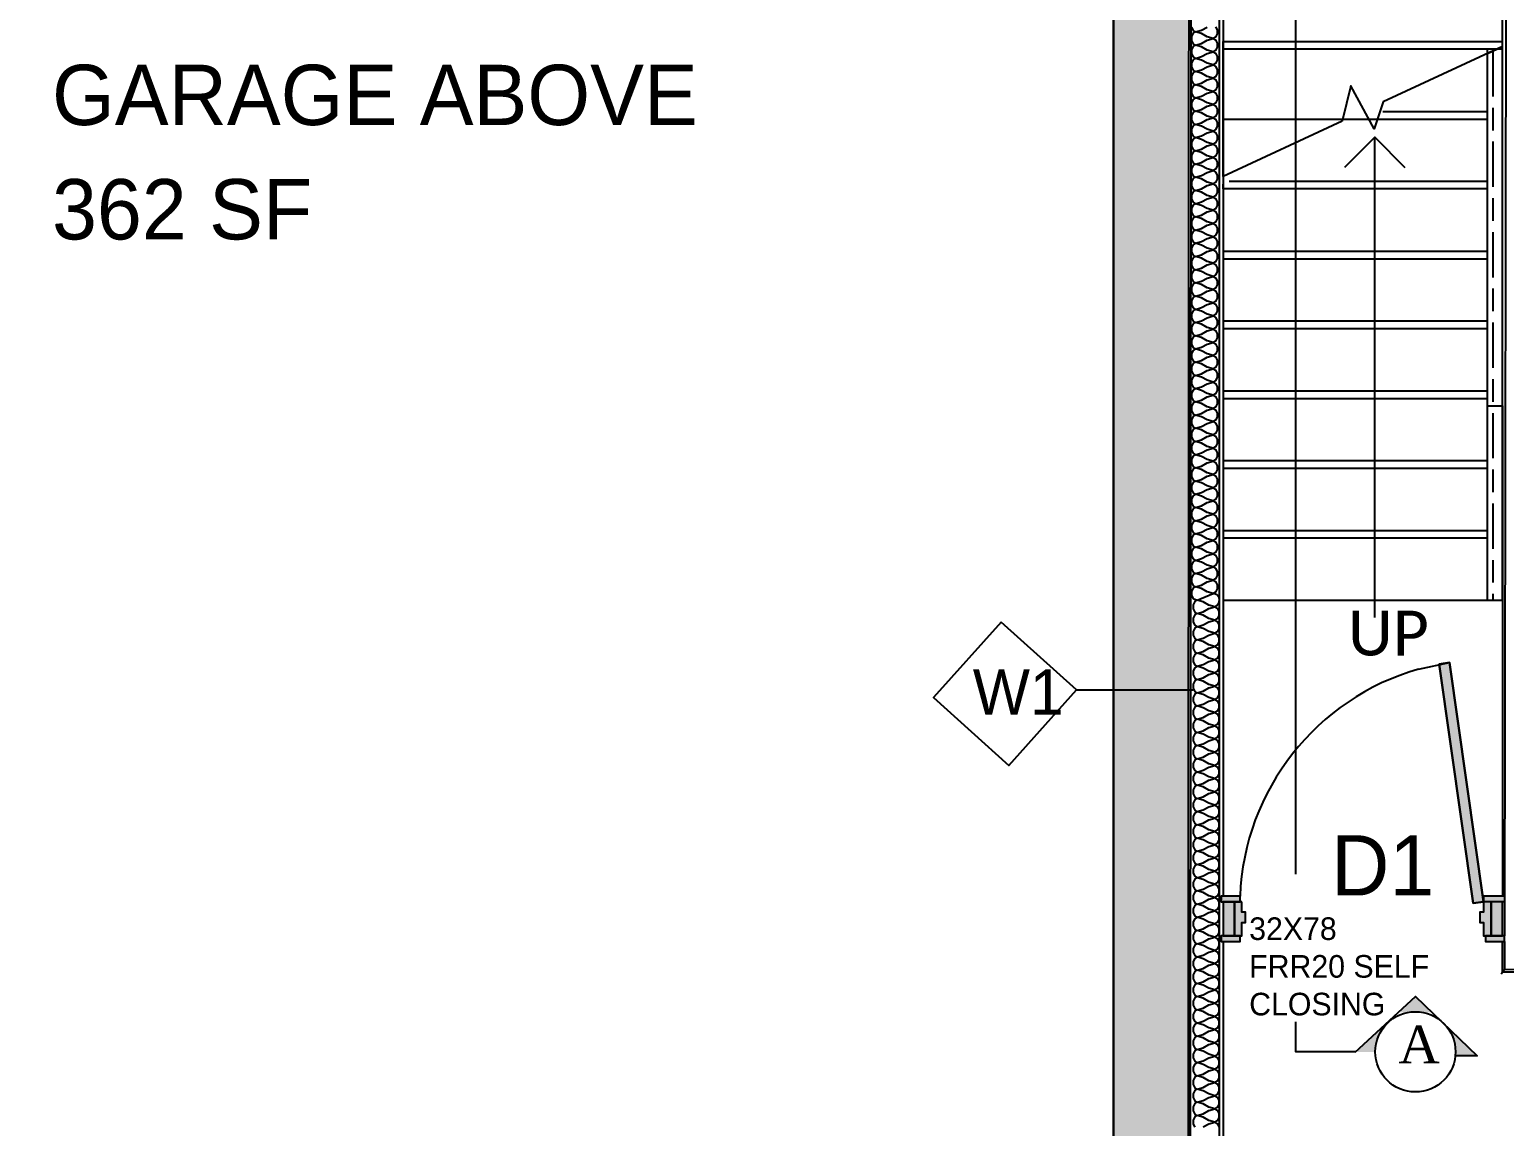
# Model space of a CAD drawing. Header units: inches. Extents: x 120 to 1121, y -124 to 610.
# Drawn here: x 281.9 to 477.5, y 341.4 to 486.9 of the extents above; entities that cross this region are included whole.
import ezdxf

# ---------------------------------------------------------------- set-up
doc = ezdxf.new("R2010")
doc.units = ezdxf.units.IN
doc.header["$LTSCALE"] = 0.5
doc.header["$MEASUREMENT"] = 0
doc.styles.add('PDF Candara', font='candara.ttf')
doc.styles.add('WRI3', font='times.ttf', dxfattribs={"height": 18})
doc.dimstyles.get("Standard").update_dxf_attribs({"dimtxt": 8, "dimasz": 3, "dimexe": 0.18, "dimexo": 0.0625, "dimgap": 1.03125, "dimtad": 1, "dimdec": 4, "dimzin": 0, "dimdsep": 46, "dimlunit": 4, "dimtxsty": 'Standard', "dimblk": 'ARCHTICK', "dimcen": 0.09, "dimse1": 1, "dimse2": 1, "dimclrd": 256, "dimclrt": 256, "dimadec": 0, "dimazin": 0, "dimtfac": 1, "dimtdec": 4, "dimtofl": 0, "dimtmove": 2, "dimatfit": 3, "dimfxl": 1, "dimtolj": 1, "dimtzin": 0, "dimlwd": -1, "dimarcsym": 0})

# ---------------------------------------------------------------- blocks, each defined once
blk = doc.blocks.new('_ArchTick')
at = {"color": 0, "linetype": 'ByBlock', "const_width": 0.15}
blk.add_lwpolyline([(-0.5, -0.5), (0.5, 0.5)], dxfattribs=at)
blk = doc.blocks.new('*D34')
at = {"transparency": 16777216}
blk.add_line((160.83, 485.27), (160.83, 522.32), dxfattribs=at)
at = {"layer": 'Defpoints', "color": 0, "transparency": 16777216}
for p in [(160.83, 522.32), (440.17, 522.32), (440.17, 485.27)]:
    blk.add_point(p, dxfattribs=at)
at = {"transparency": 16777216, "xscale": 3, "yscale": 3, "zscale": 3}
for p, rotation in [((160.83, 522.32), 90), ((160.83, 485.27), 270)]:
    blk.add_blockref('_ArchTick', p, dxfattribs=dict(at, rotation=rotation))
at = {"transparency": 16777216, "insert": (155.8, 503.8), "char_height": 8, "attachment_point": 5, "rotation": 90}
blk.add_mtext('\\A1;3\' 1"', dxfattribs=at)
blk = doc.blocks.new('*D42')
at = {"transparency": 16777216}
blk.add_line((158.33, 411.16), (158.33, 371.92), dxfattribs=at)
at = {"layer": 'Defpoints', "color": 0, "transparency": 16777216}
for p in [(440.17, 411.16), (158.33, 371.92), (439.92, 371.92)]:
    blk.add_point(p, dxfattribs=at)
at = {"transparency": 16777216, "xscale": 3, "yscale": 3, "zscale": 3}
for p, rotation in [((158.33, 411.16), 90), ((158.33, 371.92), 270)]:
    blk.add_blockref('_ArchTick', p, dxfattribs=dict(at, rotation=rotation))
at = {"transparency": 16777216, "insert": (147.27, 391.54), "char_height": 8, "attachment_point": 5, "rotation": 90}
blk.add_mtext('\\A1;3\'-3{\\H1x;\\S1/4;}"', dxfattribs=at)

msp = doc.modelspace()

# ---------------------------------------------------------------- hatches: boundary and pattern name
at = {"true_color": 0xf0f0f0}
h = msp.add_hatch(color=7, dxfattribs=at)
h.dxf.hatch_style = 1
h.paths.add_polyline_path([(435.60123, 399.26153), (425.64923, 399.26153), (425.64923, 303.00957), (186.05621, 303.00957), (186.05621, 522.32356), (425.64923, 522.32356), (425.64923, 399.26153), (435.60123, 399.26153), (435.66357, 522.32356), (441.17145, 522.32356), (441.17145, 532.3379), (176.04189, 532.3379), (176.04189, 303.00957), (145.92947, 303.00957), (145.92947, 194.85472), (304.47576, 194.85472), (304.47576, 154.79738), (452, 154.79738), (452, 164.81173), (314.49008, 164.81173), (314.49008, 201.86476), (314.49008, 205.11978), (238.63184, 205.11978), (238.63184, 292.99524), (435.54739, 292.99524)])
h.paths.add_polyline_path([(228.36679, 292.99524), (228.36679, 204.86908), (155.9438, 204.86908), (155.9438, 292.99524), (176.04189, 292.99524), (186.05621, 292.99524)], flags=16)
h = msp.add_hatch()
h.set_pattern_fill('GOST_WOOD', color=256)
h.set_pattern_definition([(90, (0, 0), (6, -4e-16), [10, -2]), (90, (2, -2), (6, -4e-16), [6, -1.5, 3, -1.5]), (90, (4, -5), (6, -4e-16), [10, -2])])
h.paths.add_polyline_path([(477.22307, 483.01729), (477.22307, 484.64631), (475.22019, 483.71235), (475.22019, 436.97565), (477.22307, 436.97565)])
h.paths.add_polyline_path([(477.22307, 436.97565), (475.22019, 436.97565), (475.22019, 411.16442), (477.22307, 411.16442)])
at = {"true_color": 0xfcfcfc}
h = msp.add_hatch(color=7, dxfattribs=at)
h.dxf.hatch_style = 1
h.paths.add_polyline_path([(477.47342, 365.90666), (477.22307, 365.90666), (477.22307, 362.34453), (477.22307, 361.84381), (477.22688, 361.84381), (477.48196, 362.19045)])
h.paths.add_polyline_path([(551.0788, 364.97329), (550.57808, 364.97329), (550.57808, 366.35026), (549.57665, 366.35026), (549.57665, 361.84381), (550.57808, 361.84381), (550.57808, 363.59631), (551.0788, 363.59631)])
h.paths.add_polyline_path([(550.32772, 367.10133), (547.82414, 367.10133), (547.82414, 366.35026), (549.57665, 366.35026), (550.32772, 366.35026)])
h.paths.add_polyline_path([(550.32772, 361.84381), (547.82414, 361.84381), (547.82414, 361.09273), (550.32772, 361.09273)])
h.paths.add_polyline_path([(477.47342, 366.65772), (474.96984, 366.65772), (474.96984, 365.90666), (477.47342, 365.90666)])
h.paths.add_polyline_path([(473.35634, 370.96945), (468.82441, 402.69327), (470.18754, 402.888), (474.71949, 371.16419), (475.72091, 371.16418), (475.72091, 366.65772), (474.71949, 366.65772), (474.71949, 368.41024), (474.21877, 368.41024), (474.21877, 369.7872), (474.71948, 369.7872), (474.71948, 371.16418)])
h.paths.add_polyline_path([(477.4819, 371.91524), (474.71949, 371.91525), (474.71949, 371.16419), (477.48069, 371.16417)])
h.paths.add_polyline_path([(477.22307, 371.16417), (475.72091, 371.16418), (475.72091, 366.65772), (477.22307, 366.65772)])
h = msp.add_hatch(color=7, dxfattribs=at)
h.dxf.hatch_style = 1
h.paths.add_polyline_path([(470.18754, 402.888), (468.83717, 402.60392), (473.35634, 370.96945), (474.71948, 371.16418)])
h = msp.add_hatch(color=7, dxfattribs=at)
h.dxf.hatch_style = 1
h.paths.add_polyline_path([(441.67216, 371.16419), (440.17002, 371.16419), (440.17002, 366.65772), (441.67216, 366.65772)])
h.paths.add_polyline_path([(443.17432, 369.7872), (442.6736, 369.7872), (442.6736, 371.16419), (441.67216, 371.16419), (441.67216, 366.65772), (442.6736, 366.65772), (442.6736, 368.41024), (443.17432, 368.41024)])
h.paths.add_polyline_path([(442.42323, 366.65772), (441.67216, 366.65772), (440.17002, 366.65772), (439.91966, 366.65772), (439.91966, 365.90666), (442.42323, 365.90666)])
h.paths.add_polyline_path([(442.42323, 371.91525), (439.91966, 371.91525), (439.91966, 371.16419), (442.42323, 371.16419)])
msp.add_hatch(color=256).paths.add_polyline_path([(464.68621, 356.48251, -0.094306659), (466.67501, 356.48251), (467.87489, 356.48251), (465.68061, 358.58814), (463.40721, 356.48251)])
h = msp.add_hatch(color=256)
h.paths.add_polyline_path([(473.852, 350.74689), (469.74701, 354.68603, -0.176946088), (470.99965, 351.25724, -0.024028511), (470.97511, 350.74689)])
h.paths.add_polyline_path([(457.76562, 351.25724), (460.36157, 351.25724, -0.221140928), (462.253, 355.32464), (462.253, 355.41347)])

# ---------------------------------------------------------------- linework, layer by layer
for p, q in [((425.64923, 303.00957), (425.64923, 522.32356)), ((435.91384, 522.32356), (435.79766, 292.79676)), ((477.22307, 484.26909), (440.17002, 484.26909)), ((461.35417, 476.00726), (475.22019, 476.00726)), ((460.28363, 472.60372), (456.27789, 468.59799)), ((440.97899, 466.744), (475.22019, 466.744)), ((440.17002, 457.48073), (475.22019, 457.48073)), ((440.17002, 456.4793), (475.22019, 456.4793)), ((440.17002, 448.21747), (475.22019, 448.21747)), ((440.17002, 447.21603), (475.22019, 447.21603)), ((440.17002, 438.95421), (475.22019, 438.95421)), ((440.17002, 437.95277), (475.22019, 437.95277)), ((440.17002, 429.69093), (475.22019, 429.69093)), ((440.17002, 428.68951), (475.22019, 428.68951)), ((440.17002, 420.42769), (475.22019, 420.42769)), ((440.17002, 419.42625), (475.22019, 419.42625)), ((420.7673, 399.26153), (436.1986, 399.26153)), ((439.67584, 384.61491), (439.6693, 384.60358)), ((440.17002, 365.90666), (440.17002, 288.56356)), ((477.47342, 365.90666), (477.48198, 362.17886))]:
    msp.add_line(p, q)
for points in [[(435.54739, 292.99524), (435.66357, 522.32356), (441.17145, 522.32356), (441.17145, 532.3379), (176.04189, 532.3379), (176.04189, 303.00957), (145.92947, 303.00957), (145.92947, 194.85472), (304.47576, 194.85472), (304.47576, 154.79738), (837.23848, 154.79738), (793.53377, 154.79738), (789.16966, 154.79738), (759.12666, 154.79738), (759.87772, 154.79738), (759.87772, 159.05348), (761.63024, 159.05348), (761.63024, 157.30096), (759.87772, 157.30096)], [(439.68417, 522.32431), (439.67002, 494.38868), (439.6693, 288.9895), (242.38686, 288.9895), (242.38686, 288.48878), (242.38686, 209.37553), (242.38686, 208.87481), (314.49008, 208.87481)], [(441.17145, 522.32356), (440.17002, 522.32356), (440.17002, 371.91525)], [(477.22307, 436.97565), (477.22307, 411.16442), (477.22307, 483.01729), (477.22307, 522.32356), (604.90586, 522.32356), (604.90586, 517.81723)], [(452.42705, 502.31315), (449.79051, 502.31315), (449.79051, 374.84503)], [(475.22019, 483.71237), (477.22307, 484.64631), (461.41936, 477.27693), (460.2141, 473.69388), (457.10944, 479.41079), (455.97372, 474.73759), (440.17002, 467.36821), (440.17002, 485.27053), (477.22308, 485.27053)], [(440.17002, 411.16442), (475.22019, 411.16442), (475.22019, 484.26909)], [(440.17002, 475.00582), (456.28229, 475.00582), (458.69654, 475.00582), (461.11079, 475.00582), (475.22019, 475.00582)], [(460.28363, 408.89584), (460.28363, 425.03562), (460.28363, 434.29888), (460.28363, 443.56213), (460.28363, 452.8254), (460.28363, 462.08867), (460.28363, 471.35193), (460.28363, 472.60372), (464.28936, 468.59799)], [(475.22019, 465.74256), (440.17002, 465.74256), (440.17002, 466.36677)], [(475.22019, 436.97565), (477.22307, 436.97565), (477.22307, 440.05445)], [(475.22019, 411.16442), (477.22307, 411.16442), (477.22307, 371.91525)], [(466.08554, 402.02506), (470.18754, 402.888), (474.71948, 371.16418), (473.35634, 370.96945), (468.82441, 402.69327), (470.18754, 402.888)], [(477.4819, 371.91524), (474.71949, 371.91525), (474.71949, 371.16419)], [(477.48069, 371.16417), (474.71949, 371.16419), (473.35634, 370.96945), (473.35634, 370.96945)], [(474.71948, 371.16418), (474.71948, 369.7872), (474.21877, 369.7872), (474.21877, 368.41024), (474.71949, 368.41024), (474.71949, 366.65772), (475.72091, 366.65772), (475.72091, 371.16419), (475.72091, 366.65772), (477.22307, 366.65772), (477.22307, 371.16419)], [(549.57665, 366.35026), (549.57665, 361.84381), (549.57665, 366.35026), (550.57808, 366.35026), (550.57808, 364.97329), (551.0788, 364.97329), (551.0788, 363.59631), (550.57808, 363.59631), (550.57808, 361.84381), (549.57665, 361.84381), (477.22307, 361.84381), (477.22307, 362.34453), (477.22307, 365.90666), (477.22307, 365.90666)], [(477.04847, 361.60134), (477.47342, 362.17884), (549.57665, 362.34453)], [(457.70469, 351.23454), (465.68061, 358.58814), (473.852, 350.74689), (470.89897, 350.74689)], [(449.79051, 355.2399), (449.79051, 351.31974), (457.7971, 351.31974)]]:
    msp.add_lwpolyline(points)
for points in [[(186.05621, 303.00957), (186.05621, 522.32356), (425.64923, 522.32356), (425.64923, 303.00957)], [(410.7673, 408.26153), (401.7673, 398.26153), (411.7673, 389.26153), (420.7673, 399.26153)], [(470.18754, 402.888), (468.82441, 402.69327), (473.35634, 370.96945), (474.71949, 371.16419)], [(442.42323, 371.91525), (439.91966, 371.91525), (439.91966, 371.16419), (442.42323, 371.16419)], [(440.17002, 366.65772), (441.67216, 366.65772), (441.67216, 371.16419), (440.17002, 371.16419)], [(442.6736, 371.16419), (441.67216, 371.16419), (441.67216, 366.65772), (442.6736, 366.65772), (442.6736, 368.41024), (443.17432, 368.41024), (443.17432, 369.7872), (442.6736, 369.7872)], [(442.42323, 366.65772), (439.91966, 366.65772), (439.91966, 365.90666), (442.42323, 365.90666)]]:
    msp.add_lwpolyline(points, close=True)
at = {"color": 254, "true_color": 0xdcdcdc}
for points in [[(477.72378, 521.82284), (477.47342, 366.65772), (474.96984, 366.65772), (474.96984, 365.90666), (477.47342, 365.90666), (477.47342, 366.65772)], [(435.97334, 487.17583), (436.1986, 486.74121), (436.5232, 486.55894), (437.30741, 486.78613), (438.07567, 487.20804)], [(437.53266, 341.29124), (438.30091, 341.71314), (439.08512, 341.94031), (439.40973, 341.75805), (439.63499, 341.32343)]]:
    msp.add_lwpolyline(points, dxfattribs=at)
msp.add_lwpolyline([(439.18447, 487.25296), (439.40973, 486.81833), (439.40973, 486.29959), (439.18447, 485.86496), (438.85987, 485.6827), (438.07567, 485.90988), (437.30741, 486.33179), (436.5232, 486.55894), (436.1986, 486.37671), (435.97334, 485.94208), (435.97334, 485.42334), (436.1986, 484.98871), (436.5232, 484.80645), (437.30741, 485.03364), (438.07567, 485.45554), (438.85987, 485.6827), (439.18447, 485.50044), (439.40973, 485.06581), (439.40973, 484.54707), (439.18447, 484.11247), (438.85987, 483.9302), (438.07567, 484.15736), (437.30741, 484.57926), (436.5232, 484.80645), (436.1986, 484.62419), (435.97334, 484.18956), (435.97334, 483.67082), (436.1986, 483.2362), (436.5232, 483.05393), (437.30741, 483.28111), (438.07567, 483.70301), (438.85987, 483.9302), (439.18447, 483.74794), (439.40973, 483.31332), (439.40973, 482.79457), (439.18447, 482.35995), (438.85987, 482.17768), (438.07567, 482.40486), (437.30741, 482.82676), (436.5232, 483.05393), (436.1986, 482.87169), (435.97334, 482.43707), (435.97334, 481.91832), (436.1986, 481.4837), (436.5232, 481.30143), (437.30741, 481.52862), (438.07567, 481.95052), (438.85987, 482.17768), (439.18447, 481.99541), (439.40973, 481.56079), (439.40973, 481.04204), (439.18447, 480.60745), (438.85987, 480.42518), (438.07567, 480.65235), (437.30741, 481.07425), (436.5232, 481.30143), (436.1986, 481.11916), (435.97334, 480.68454), (435.97334, 480.1658), (436.1986, 479.73117), (436.5232, 479.54891), (437.30741, 479.7761), (438.07567, 480.198), (438.85987, 480.42518), (439.18447, 480.24292), (439.40973, 479.80829), (439.40973, 479.28955), (439.18447, 478.85492), (438.85987, 478.67266), (438.07567, 478.89985), (437.30741, 479.32175), (436.5232, 479.54891), (436.1986, 479.36668), (435.97334, 478.93204), (435.97334, 478.41331), (436.1986, 477.97868), (436.5232, 477.79642), (437.30741, 478.0236), (438.07567, 478.4455), (438.85987, 478.67266), (439.18447, 478.4904), (439.40973, 478.05577), (439.40973, 477.53703), (439.18447, 477.10243), (438.85987, 476.92017), (438.07567, 477.14732), (437.30741, 477.56923), (436.5232, 477.79642), (436.1986, 477.61415), (435.97334, 477.17953), (435.97334, 476.66078), (436.1986, 476.22615), (436.5232, 476.04389), (437.30741, 476.27108), (438.07567, 476.69298), (438.85987, 476.92017), (439.18447, 476.7379), (439.40973, 476.30328), (439.40973, 475.78453), (439.18447, 475.34991), (438.85987, 475.16764), (438.07567, 475.39483), (437.30741, 475.81673), (436.5232, 476.04389), (436.1986, 475.86165), (435.97334, 475.42703), (435.97334, 474.90828), (436.1986, 474.47366), (436.5232, 474.2914), (437.30741, 474.51858), (438.07567, 474.94048), (438.85987, 475.16764), (439.18447, 474.98538), (439.40973, 474.55076), (439.40973, 474.03204), (439.18447, 473.59741), (438.85987, 473.41515), (438.07567, 473.64231), (437.30741, 474.0642), (436.5232, 474.2914), (436.1986, 474.10913), (435.97334, 473.67451), (435.97334, 473.15576), (436.1986, 472.72114), (436.5232, 472.53887), (437.30741, 472.76606), (438.07567, 473.18796), (438.85987, 473.41515), (439.18447, 473.23288), (439.40973, 472.79826), (439.40973, 472.27951), (439.18447, 471.84489), (438.85987, 471.66262), (438.07567, 471.88981), (437.30741, 472.31172), (436.5232, 472.53887), (436.1986, 472.35663), (435.97334, 471.92201), (435.97334, 471.40326), (436.1986, 470.96864), (436.5232, 470.78637), (437.30741, 471.01356), (438.07567, 471.43547), (438.85987, 471.66262), (439.18447, 471.48036), (439.40973, 471.04573), (439.40973, 470.52702), (439.18447, 470.09239), (438.85987, 469.91013), (438.07567, 470.13729), (437.30741, 470.55919), (436.5232, 470.78637), (436.1986, 470.60412), (435.97334, 470.16948), (435.97334, 469.65075), (436.1986, 469.21612), (436.5232, 469.03388), (437.30741, 469.26104), (438.07567, 469.68294), (438.85987, 469.91013), (439.18447, 469.72787), (439.40973, 469.29324), (439.40973, 468.7745), (439.18447, 468.33987), (438.85987, 468.15761), (438.07567, 468.38479), (437.30741, 468.80669), (436.5232, 469.03388), (436.1986, 468.85162), (435.97334, 468.417), (435.97334, 467.89825), (436.1986, 467.46363), (436.5232, 467.28136), (437.30741, 467.50854), (438.07567, 467.93044), (438.85987, 468.15761), (439.18447, 467.97534), (439.40973, 467.54072), (439.40973, 467.022), (439.18447, 466.58738), (438.85987, 466.40511), (438.07567, 466.63227), (437.30741, 467.05417), (436.5232, 467.28136), (436.1986, 467.09909), (435.97334, 466.66447), (435.97334, 466.14572), (436.1986, 465.7111), (436.5232, 465.52886), (437.30741, 465.75602), (438.07567, 466.17792), (438.85987, 466.40511), (439.18447, 466.22284), (439.40973, 465.78822), (439.40973, 465.26948), (439.18447, 464.83485), (438.85987, 464.65259), (438.07567, 464.87978), (437.30741, 465.30168), (436.5232, 465.52886), (436.1986, 465.3466), (435.97334, 464.91197), (435.97334, 464.39323), (436.1986, 463.9586), (436.5232, 463.77634), (437.30741, 464.00353), (438.07567, 464.42543), (438.85987, 464.65259), (439.18447, 464.47032), (439.40973, 464.03572), (439.40973, 463.51698), (439.18447, 463.08236), (438.85987, 462.90009), (438.07567, 463.12725), (437.30741, 463.54916), (436.5232, 463.77634), (436.1986, 463.59407), (435.97334, 463.15945), (435.97334, 462.6407), (436.1986, 462.20608), (436.5232, 462.02384), (437.30741, 462.251), (438.07567, 462.67291), (438.85987, 462.90009), (439.18447, 462.71783), (439.40973, 462.2832), (439.40973, 461.76446), (439.18447, 461.32983), (438.85987, 461.14757), (438.07567, 461.37476), (437.30741, 461.79666), (436.5232, 462.02384), (436.1986, 461.84158), (435.97334, 461.40695), (435.97334, 460.88821), (436.1986, 460.45358), (436.5232, 460.27132), (437.30741, 460.49851), (438.07567, 460.92041), (438.85987, 461.14757), (439.18447, 460.96531), (439.40973, 460.53071), (439.40973, 460.01196), (439.18447, 459.57734), (438.85987, 459.39508), (438.07567, 459.62223), (437.30741, 460.04413), (436.5232, 460.27132), (436.1986, 460.08906), (435.97334, 459.65444), (435.97334, 459.13569), (436.1986, 458.70107), (436.5232, 458.51883), (437.30741, 458.74598), (438.07567, 459.16788), (438.85987, 459.39508), (439.18447, 459.21281), (439.40973, 458.77819), (439.40973, 458.25944), (439.18447, 457.82482), (438.85987, 457.64255), (438.07567, 457.86973), (437.30741, 458.29164), (436.5232, 458.51883), (436.1986, 458.33656), (435.97334, 457.90194), (435.97334, 457.38319), (436.1986, 456.94857), (436.5232, 456.7663), (437.30741, 456.99349), (438.07567, 457.4154), (438.85987, 457.64255), (439.18447, 457.46028), (439.40973, 457.02569), (439.40973, 456.50694), (439.18447, 456.07232), (438.85987, 455.89005), (438.07567, 456.11722), (437.30741, 456.53912), (436.5232, 456.7663), (436.1986, 456.58404), (435.97334, 456.14941), (435.97334, 455.63067), (436.1986, 455.19604), (436.5232, 455.0138), (437.30741, 455.24097), (438.07567, 455.66287), (438.85987, 455.89005), (439.18447, 455.70779), (439.40973, 455.27316), (439.40973, 454.75442), (439.18447, 454.3198), (438.85987, 454.13753), (438.07567, 454.36472), (437.30741, 454.78662), (436.5232, 455.0138), (436.1986, 454.83155), (435.97334, 454.39692), (435.97334, 453.87818), (436.1986, 453.44355), (436.5232, 453.26129), (437.30741, 453.48847), (438.07567, 453.91037), (438.85987, 454.13753), (439.18447, 453.95527), (439.40973, 453.52067), (439.40973, 453.00193), (439.18447, 452.5673), (438.85987, 452.38504), (438.07567, 452.61222), (437.30741, 453.0341), (436.5232, 453.26129), (436.1986, 453.07902), (435.97334, 452.64439), (435.97334, 452.12565), (436.1986, 451.69102), (436.5232, 451.50879), (437.30741, 451.73595), (438.07567, 452.15785), (438.85987, 452.38504), (439.18447, 452.20277), (439.40973, 451.76815), (439.40973, 451.2494), (439.18447, 450.81478), (438.85987, 450.63252), (438.07567, 450.8597), (437.30741, 451.2816), (436.5232, 451.50879), (436.1986, 451.32652), (435.97334, 450.8919), (435.97334, 450.37316), (436.1986, 449.93853), (436.5232, 449.75627), (437.30741, 449.98345), (438.07567, 450.40535), (438.85987, 450.63252), (439.18447, 450.45025), (439.40973, 450.01565), (439.40973, 449.49691), (439.18447, 449.06228), (438.85987, 448.88002), (438.07567, 449.10721), (437.30741, 449.52908), (436.5232, 449.75627), (436.1986, 449.574), (435.97334, 449.13938), (435.97334, 448.62063), (436.1986, 448.18601), (436.5232, 448.00377), (437.30741, 448.23093), (438.07567, 448.65284), (438.85987, 448.88002), (439.18447, 448.69775), (439.40973, 448.26313), (439.40973, 447.74438), (439.18447, 447.30976), (438.85987, 447.12749), (438.07567, 447.35468), (437.30741, 447.77659), (436.5232, 448.00377), (436.1986, 447.8215), (435.97334, 447.38688), (435.97334, 446.86813), (436.1986, 446.43351), (436.5232, 446.25124), (437.30741, 446.47844), (438.07567, 446.90034), (438.85987, 447.12749), (439.18447, 446.94526), (439.40973, 446.51063), (439.40973, 445.99189), (439.18447, 445.55726), (438.85987, 445.375), (438.07567, 445.60219), (437.30741, 446.02406), (436.5232, 446.25124), (436.1986, 446.06899), (435.97334, 445.63436), (435.97334, 445.11562), (436.1986, 444.68101), (436.5232, 444.49876), (437.30741, 444.72591), (438.07567, 445.14781), (438.85987, 445.375), (439.18447, 445.19274), (439.40973, 444.75811), (439.40973, 444.23937), (439.18447, 443.80474), (438.85987, 443.62248), (438.07567, 443.84966), (437.30741, 444.27156), (436.5232, 444.49876), (436.1986, 444.31649), (435.97334, 443.88187), (435.97334, 443.36312), (436.1986, 442.9285), (436.5232, 442.74623), (437.30741, 442.97341), (438.07567, 443.39532), (438.85987, 443.62248), (439.18447, 443.44024), (439.40973, 443.00562), (439.40973, 442.48687), (439.18447, 442.05225), (438.85987, 441.86998), (438.07567, 442.09716), (437.30741, 442.51907), (436.5232, 442.74623), (436.1986, 442.56396), (435.97334, 442.12934), (435.97334, 441.6106), (436.1986, 441.176), (436.5232, 440.99373), (437.30741, 441.22089), (438.07567, 441.64279), (438.85987, 441.86998), (439.18447, 441.68772), (439.40973, 441.25309), (439.40973, 440.73435), (439.18447, 440.29972), (438.85987, 440.11746), (438.07567, 440.34465), (437.30741, 440.76655), (436.5232, 440.99373), (436.1986, 440.81147), (435.97334, 440.37684), (435.97334, 439.8581), (436.1986, 439.42348), (436.5232, 439.24121), (437.30741, 439.4684), (438.07567, 439.8903), (438.85987, 440.11746), (439.18447, 439.93522), (439.40973, 439.5006), (439.40973, 438.98185), (439.18447, 438.54723), (438.85987, 438.36496), (438.07567, 438.59215), (437.30741, 439.01405), (436.5232, 439.24121), (436.1986, 439.05894), (435.97334, 438.62432), (435.97334, 438.10557), (436.1986, 437.67098), (436.5232, 437.48871), (437.30741, 437.71588), (438.07567, 438.13778), (438.85987, 438.36496), (439.18447, 438.1827), (439.40973, 437.74807), (439.40973, 437.22933), (439.18447, 436.7947), (438.85987, 436.61244), (438.07567, 436.83963), (437.30741, 437.26153), (436.5232, 437.48871), (436.1986, 437.30645), (435.97334, 436.87182), (435.97334, 436.35308), (436.1986, 435.91845), (436.5232, 435.7362), (437.30741, 435.96338), (438.07567, 436.38528), (438.85987, 436.61244), (439.18447, 436.4302), (439.40973, 435.99558), (439.40973, 435.47684), (439.18447, 435.04221), (438.85987, 434.85995), (438.07567, 435.08713), (437.30741, 435.50903), (436.5232, 435.7362), (436.1986, 435.55393), (435.97334, 435.11931), (435.97334, 434.60056), (436.1986, 434.16596), (436.5232, 433.9837), (437.30741, 434.21085), (438.07567, 434.63276), (438.85987, 434.85995), (439.18447, 434.67768), (439.40973, 434.24306), (439.40973, 433.72431), (439.18447, 433.28969), (438.85987, 433.10742), (438.07567, 433.3346), (437.30741, 433.75651), (436.5232, 433.9837), (436.1986, 433.80143), (435.97334, 433.36681), (435.97334, 432.84806), (436.1986, 432.41344), (436.5232, 432.23117), (437.30741, 432.45836), (438.07567, 432.88027), (438.85987, 433.10742), (439.18447, 432.92518), (439.40973, 432.49056), (439.40973, 431.97181), (439.18447, 431.53719), (438.85987, 431.35492), (438.07567, 431.58212), (437.30741, 432.00402), (436.5232, 432.23117), (436.1986, 432.04891), (435.97334, 431.61428), (435.97334, 431.09556), (436.1986, 430.66094), (436.5232, 430.47868), (437.30741, 430.70584), (438.07567, 431.12774), (438.85987, 431.35492), (439.18447, 431.17266), (439.40973, 430.73804), (439.40973, 430.21929), (439.18447, 429.78467), (438.85987, 429.6024), (438.07567, 429.82959), (437.30741, 430.25149), (436.5232, 430.47868), (436.1986, 430.29642), (435.97334, 429.86179), (435.97334, 429.34305), (436.1986, 428.90842), (436.5232, 428.72615), (437.30741, 428.95334), (438.07567, 429.37524), (438.85987, 429.6024), (439.18447, 429.42017), (439.40973, 428.98554), (439.40973, 428.4668), (439.18447, 428.03217), (438.85987, 427.84991), (438.07567, 428.07709), (437.30741, 428.499), (436.5232, 428.72615), (436.1986, 428.54389), (435.97334, 428.10926), (435.97334, 427.59055), (436.1986, 427.15592), (436.5232, 426.97366), (437.30741, 427.20082), (438.07567, 427.62272), (438.85987, 427.84991), (439.18447, 427.66764), (439.40973, 427.23302), (439.40973, 426.71428), (439.18447, 426.27965), (438.85987, 426.09739), (438.07567, 426.32457), (437.30741, 426.74647), (436.5232, 426.97366), (436.1986, 426.7914), (435.97334, 426.35677), (435.97334, 425.83803), (436.1986, 425.4034), (436.5232, 425.22114), (437.30741, 425.44832), (438.07567, 425.87022), (438.85987, 426.09739), (439.18447, 425.91515), (439.40973, 425.48052), (439.40973, 424.96178), (439.18447, 424.52716), (438.85987, 424.34489), (438.07567, 424.57208), (437.30741, 424.99397), (436.5232, 425.22114), (436.1986, 425.03887), (435.97334, 424.60425), (435.97334, 424.08553), (436.1986, 423.65091), (436.5232, 423.46864), (437.30741, 423.6958), (438.07567, 424.11771), (438.85987, 424.34489), (439.18447, 424.16262), (439.40973, 423.728), (439.40973, 423.20925), (439.18447, 422.77463), (438.85987, 422.59239), (438.07567, 422.81956), (437.30741, 423.24146), (436.5232, 423.46864), (436.1986, 423.28637), (435.97334, 422.85175), (435.97334, 422.333), (436.1986, 421.89838), (436.5232, 421.71612), (437.30741, 421.94331), (438.07567, 422.36521), (438.85987, 422.59239), (439.18447, 422.41013), (439.40973, 421.9755), (439.40973, 421.45676), (439.18447, 421.02213), (438.85987, 420.83987), (438.07567, 421.06706), (437.30741, 421.48896), (436.5232, 421.71612), (436.1986, 421.53386), (435.97334, 421.09923), (435.97334, 420.58052), (436.1986, 420.14588), (436.5232, 419.96363), (437.30741, 420.19078), (438.07567, 420.61268), (438.85987, 420.83987), (439.18447, 420.65761), (439.40973, 420.22298), (439.40973, 419.70424), (439.18447, 419.26961), (438.85987, 419.08738), (438.07567, 419.31453), (437.30741, 419.73644), (436.5232, 419.96363), (436.1986, 419.78136), (435.97334, 419.34674), (435.97334, 418.82799), (436.1986, 418.39337), (436.5232, 418.2111), (437.30741, 418.43828), (438.07567, 418.86019), (438.85987, 419.08738), (439.18447, 418.90511), (439.40973, 418.47049), (439.40973, 417.95174), (439.18447, 417.51712), (438.85987, 417.33485), (438.07567, 417.56204), (437.30741, 417.98394), (436.5232, 418.2111), (436.1986, 418.02884), (435.97334, 417.59424), (435.97334, 417.07549), (436.1986, 416.64087), (436.5232, 416.4586), (437.30741, 416.68576), (438.07567, 417.10766), (438.85987, 417.33485), (439.18447, 417.15259), (439.40973, 416.71796), (439.40973, 416.19922), (439.18447, 415.7646), (438.85987, 415.58236), (438.07567, 415.80952), (437.30741, 416.23142), (436.5232, 416.4586), (436.1986, 416.27634), (435.97334, 415.84172), (435.97334, 415.32297), (436.1986, 414.88835), (436.5232, 414.70608), (437.30741, 414.93327), (438.07567, 415.35517), (438.85987, 415.58236), (439.18447, 415.40009), (439.40973, 414.96547), (439.40973, 414.44672), (439.18447, 414.0121), (438.85987, 413.82983), (438.07567, 414.05702), (437.30741, 414.47892), (436.5232, 414.70608), (436.1986, 414.52381), (435.97334, 414.08922), (435.97334, 413.57047), (436.1986, 413.13585), (436.5232, 412.95358), (437.30741, 413.18075), (438.07567, 413.60265), (438.85987, 413.82983), (439.18447, 413.64757), (439.40973, 413.21294), (439.40973, 412.6942), (439.18447, 412.25957), (438.85987, 412.07734), (438.07567, 412.3045), (437.30741, 412.7264), (436.5232, 412.95358), (436.1986, 412.77132), (435.97334, 412.33669), (435.97334, 411.81796), (436.1986, 411.38332), (436.74844, 411.16442), (438.85987, 412.07734, -0.449820967), (439.6693, 411.16442), (439.57904, 410.75365), (439.35897, 410.42355), (439.08512, 410.28817), (438.30091, 410.51534), (437.53266, 410.93725), (436.74844, 411.16442), (436.42386, 410.98216), (436.1986, 410.54754), (436.1986, 410.02879), (436.42386, 409.59417), (436.74844, 409.4119), (437.53266, 409.63909), (438.30091, 410.06098), (439.08512, 410.28817), (439.40973, 410.1059), (439.63499, 409.67128), (439.63499, 409.15253), (439.40973, 408.71792), (439.08512, 408.53565), (438.30091, 408.76283), (437.53266, 409.18473), (436.74844, 409.4119), (436.42386, 409.22965), (436.1986, 408.79503), (436.1986, 408.27629), (436.42386, 407.84166), (436.74844, 407.6594), (437.53266, 407.88659), (438.30091, 408.30847), (439.08512, 408.53565), (439.40973, 408.3534), (439.63499, 407.91877), (439.63499, 407.40003), (439.40973, 406.96541), (439.08512, 406.78315), (438.30091, 407.01032), (437.53266, 407.43222), (436.74844, 407.6594), (436.42386, 407.47715), (436.1986, 407.04253), (436.1986, 406.52378), (436.42386, 406.08916), (436.74844, 405.90689), (437.53266, 406.13407), (438.30091, 406.55597), (439.08512, 406.78315), (439.40973, 406.60088), (439.63499, 406.16626), (439.63499, 405.64751), (439.40973, 405.21291), (439.08512, 405.03064), (438.30091, 405.25781), (437.53266, 405.67972), (436.74844, 405.90689), (436.42386, 405.72464), (436.1986, 405.29001), (436.1986, 404.77127), (436.42386, 404.33664), (436.74844, 404.15437), (437.53266, 404.38157), (438.30091, 404.80347), (439.08512, 405.03064), (439.40973, 404.84837), (439.63499, 404.41375), (439.63499, 403.89501), (439.40973, 403.46039), (439.08512, 403.27813), (438.30091, 403.50531), (437.53266, 403.92721), (436.74844, 404.15437), (436.42386, 403.97213), (436.1986, 403.5375), (436.1986, 403.01876), (436.42386, 402.58413), (436.74844, 402.40187), (437.53266, 402.62906), (438.30091, 403.05096), (439.08512, 403.27813), (439.40973, 403.09587), (439.63499, 402.66125), (439.63499, 402.1425), (439.40973, 401.70789), (439.08512, 401.52562), (438.30091, 401.75279), (437.53266, 402.17469), (436.74844, 402.40187), (436.42386, 402.21962), (436.1986, 401.785), (436.1986, 401.26625), (436.42386, 400.83163), (436.74844, 400.64936), (437.53266, 400.87654), (438.30091, 401.29845), (439.08512, 401.52562), (439.40973, 401.34336), (439.63499, 400.90873), (439.63499, 400.38999), (439.40973, 399.95538), (439.08512, 399.77311), (438.30091, 400.00029), (437.53266, 400.42219), (436.74844, 400.64936), (436.42386, 400.46711), (436.1986, 400.03248), (436.1986, 399.51374), (436.42386, 399.07911), (436.74844, 398.89685), (437.53266, 399.12404), (438.30091, 399.54594), (439.08512, 399.77311), (439.40973, 399.59085), (439.63499, 399.15622), (439.63499, 398.63748), (439.40973, 398.20286), (439.08512, 398.02061), (438.30091, 398.24778), (437.53266, 398.66968), (436.74844, 398.89685), (436.42386, 398.7146), (436.1986, 398.27997), (436.1986, 397.76123), (436.42386, 397.32661), (436.74844, 397.14434), (437.53266, 397.37153), (438.30091, 397.79343), (439.08512, 398.02061), (439.40973, 397.83834), (439.63499, 397.40372), (439.63499, 396.88498), (439.40973, 396.45036), (439.08512, 396.26809), (438.30091, 396.49526), (437.53266, 396.91717), (436.74844, 397.14434), (436.42386, 396.96209), (436.1986, 396.52747), (436.1986, 396.00872), (436.42386, 395.5741), (436.74844, 395.39183), (437.53266, 395.61902), (438.30091, 396.04093), (439.08512, 396.26809), (439.40973, 396.08583), (439.63499, 395.6512), (439.63499, 395.13247), (439.40973, 394.69785), (439.08512, 394.51558), (438.30091, 394.74276), (437.53266, 395.16466), (436.74844, 395.39183), (436.42386, 395.20958), (436.1986, 394.77496), (436.1986, 394.25621), (436.42386, 393.82159), (436.74844, 393.63933), (437.53266, 393.86651), (438.30091, 394.28841), (439.08512, 394.51558), (439.40973, 394.33332), (439.63499, 393.89869), (439.63499, 393.37997), (439.40973, 392.94534), (439.08512, 392.76308), (438.30091, 392.99025), (437.53266, 393.41215), (436.74844, 393.63933), (436.42386, 393.45708), (436.1986, 393.02245), (436.1986, 392.5037), (436.42386, 392.06908), (436.74844, 391.88681), (437.53266, 392.114), (438.30091, 392.5359), (439.08512, 392.76308), (439.40973, 392.58081), (439.63499, 392.14619), (439.63499, 391.62746), (439.40973, 391.19283), (439.08512, 391.01057), (438.30091, 391.23774), (437.53266, 391.65965), (436.74844, 391.88681), (436.42386, 391.70456), (436.1986, 391.26994), (436.1986, 390.75119), (436.42386, 390.31657), (436.74844, 390.13432), (437.53266, 390.36149), (438.30091, 390.7834), (439.08512, 391.01057), (439.40973, 390.8283), (439.63499, 390.39368), (439.63499, 389.87494), (439.40973, 389.44032), (439.08512, 389.25805), (438.30091, 389.48523), (437.53266, 389.90713), (436.74844, 390.13432), (436.42386, 389.95205), (436.1986, 389.51743), (436.1986, 388.99869), (436.42386, 388.56406), (436.74844, 388.38181), (437.53266, 388.60898), (438.30091, 389.03088), (439.08512, 389.25805), (439.40973, 389.0758), (439.63499, 388.64117), (439.63499, 388.12244), (439.40973, 387.68781), (439.08512, 387.50555), (438.30091, 387.73272), (437.53266, 388.15462), (436.74844, 388.38181), (436.42386, 388.19955), (436.1986, 387.76492), (436.1986, 387.24618), (436.42386, 386.81155), (436.74844, 386.6293), (437.53266, 386.85647), (438.30091, 387.27837), (439.08512, 387.50555), (439.40973, 387.32328), (439.63499, 386.88866), (439.63499, 386.36993), (439.40973, 385.9353), (439.08512, 385.75304), (438.30091, 385.98021), (437.53266, 386.40212), (436.74844, 386.6293), (436.42386, 386.44703), (436.1986, 386.01241), (436.1986, 385.49366), (436.42386, 385.05904), (436.74844, 384.87679), (437.53266, 385.10397), (438.30091, 385.52587), (439.08512, 385.75304), (439.40973, 385.57077), (439.63499, 385.13615), (439.63499, 384.61741), (439.40973, 384.18279), (439.08512, 384.00053), (438.30091, 384.2277), (437.53266, 384.6496), (436.74844, 384.87679), (436.42386, 384.69453), (436.1986, 384.2599), (436.1986, 383.74116), (436.42386, 383.30653), (436.74844, 383.12429), (437.53266, 383.35146), (438.30091, 383.77335), (439.08512, 384.00053), (439.40973, 383.81827), (439.63499, 383.38365), (439.63499, 382.86491), (439.40973, 382.43029), (439.08512, 382.24802), (438.30091, 382.47519), (437.53266, 382.89709), (436.74844, 383.12429), (436.42386, 382.94202), (436.1986, 382.5074), (436.1986, 381.98865), (436.42386, 381.55403), (436.74844, 381.37177), (437.53266, 381.59894), (438.30091, 382.02085), (439.08512, 382.24802), (439.40973, 382.06575), (439.63499, 381.63115), (439.63499, 381.1124), (439.40973, 380.67778), (439.08512, 380.49551), (438.30091, 380.72269), (437.53266, 381.14459), (436.74844, 381.37177), (436.42386, 381.18951), (436.1986, 380.75488), (436.1986, 380.23613), (436.42386, 379.80151), (436.74844, 379.61926), (437.53266, 379.84644), (438.30091, 380.26834), (439.08512, 380.49551), (439.40973, 380.31325), (439.63499, 379.87863), (439.63499, 379.35989), (439.40973, 378.92526), (439.08512, 378.74301), (438.30091, 378.97018), (437.53266, 379.39208), (436.74844, 379.61926), (436.42386, 379.437), (436.1986, 379.00237), (436.1986, 378.48363), (436.42386, 378.04901), (436.74844, 377.86676), (437.53266, 378.09393), (438.30091, 378.51583), (439.08512, 378.74301), (439.40973, 378.56074), (439.63499, 378.12612), (439.63499, 377.60738), (439.40973, 377.17276), (439.08512, 376.99049), (438.30091, 377.21766), (437.53266, 377.63957), (436.74844, 377.86676), (436.42386, 377.68449), (436.1986, 377.24987), (436.1986, 376.73112), (436.42386, 376.2965), (436.74844, 376.11424), (437.53266, 376.34141), (438.30091, 376.76332), (439.08512, 376.99049), (439.40973, 376.80823), (439.63499, 376.3736), (439.63499, 375.85487), (439.40973, 375.42025), (439.08512, 375.23798), (438.30091, 375.46516), (437.53266, 375.88706), (436.74844, 376.11424), (436.42386, 375.93198), (436.1986, 375.49735), (436.1986, 374.97861), (436.42386, 374.54398), (436.74844, 374.36173), (437.53266, 374.58891), (438.30091, 375.01081), (439.08512, 375.23798), (439.40973, 375.05572), (439.63499, 374.62109), (439.63499, 374.10237), (439.40973, 373.66773), (439.08512, 373.48548), (438.30091, 373.71265), (437.53266, 374.13455), (436.74844, 374.36173), (436.42386, 374.17947), (436.1986, 373.74485), (436.1986, 373.2261), (436.42386, 372.79148), (436.74844, 372.60923), (437.53266, 372.8364), (438.30091, 373.2583), (439.08512, 373.48548), (439.40973, 373.30321), (439.63499, 372.8686), (439.63499, 372.34985), (439.40973, 371.91523), (439.08512, 371.73296), (438.30091, 371.96013), (437.53266, 372.38204), (436.74844, 372.60923), (436.42386, 372.42696), (436.1986, 371.99234), (436.1986, 371.47359), (436.42386, 371.03897), (436.74844, 370.85672), (437.53266, 371.08389), (438.30091, 371.50579), (439.08512, 371.73296), (439.40973, 371.5507), (439.63499, 371.11609), (439.63499, 370.59734), (439.40973, 370.16272), (439.08512, 369.98045), (438.30091, 370.20763), (437.53266, 370.62953), (436.74844, 370.85672), (436.42386, 370.67445), (436.1986, 370.23983), (436.1986, 369.72109), (436.42386, 369.28645), (436.74844, 369.10421), (437.53266, 369.33138), (438.30091, 369.75328), (439.08512, 369.98045), (439.40973, 369.79819), (439.63499, 369.36358), (439.63499, 368.84484), (439.40973, 368.41021), (439.08512, 368.22795), (438.30091, 368.45512), (437.53266, 368.87702), (436.74844, 369.10421), (436.42386, 368.92194), (436.1986, 368.48732), (436.1986, 367.96857), (436.42386, 367.53395), (436.74844, 367.3517), (437.53266, 367.57887), (438.30091, 368.00077), (439.08512, 368.22795), (439.40973, 368.04568), (439.63499, 367.61107), (439.63499, 367.09233), (439.40973, 366.6577), (439.08512, 366.47544), (438.30091, 366.70261), (437.53266, 367.12451), (436.74844, 367.3517), (436.42386, 367.16943), (436.1986, 366.73481), (436.1986, 366.21606), (436.42386, 365.78144), (436.74844, 365.59919), (437.53266, 365.82637), (438.30091, 366.24827), (439.08512, 366.47544), (439.40973, 366.29317), (439.63499, 365.85856), (439.63499, 365.33981), (439.40973, 364.90519), (439.08512, 364.72293), (438.30091, 364.9501), (437.53266, 365.372), (436.74844, 365.59919), (436.42386, 365.41693), (436.1986, 364.9823), (436.1986, 364.46356), (436.42386, 364.02893), (436.74844, 363.84668), (437.53266, 364.07385), (438.30091, 364.49575), (439.08512, 364.72293), (439.40973, 364.54067), (439.63499, 364.10605), (439.63499, 363.58731), (439.40973, 363.15269), (439.08512, 362.97042), (438.30091, 363.19759), (437.53266, 363.61949), (436.74844, 363.84668), (436.42386, 363.66442), (436.1986, 363.22979), (436.1986, 362.71105), (436.42386, 362.27642), (436.74844, 362.09417), (437.53266, 362.32134), (438.30091, 362.74325), (439.08512, 362.97042), (439.40973, 362.78815), (439.63499, 362.35354), (439.63499, 361.8348), (439.40973, 361.40017), (439.08512, 361.21791), (438.30091, 361.44509), (437.53266, 361.86699), (436.74844, 362.09417), (436.42386, 361.9119), (436.1986, 361.47728), (436.1986, 360.95853), (436.42386, 360.52391), (436.74844, 360.34166), (437.53266, 360.56884), (438.30091, 360.99074), (439.08512, 361.21791), (439.40973, 361.03565), (439.63499, 360.60103), (439.63499, 360.08229), (439.40973, 359.64766), (439.08512, 359.4654), (438.30091, 359.69259), (437.53266, 360.11447), (436.74844, 360.34166), (436.42386, 360.1594), (436.1986, 359.72477), (436.1986, 359.20603), (436.42386, 358.77141), (436.74844, 358.58916), (437.53266, 358.81632), (438.30091, 359.23822), (439.08512, 359.4654), (439.40973, 359.28314), (439.63499, 358.84853), (439.63499, 358.32978), (439.40973, 357.89516), (439.08512, 357.71289), (438.30091, 357.94008), (437.53266, 358.36197), (436.74844, 358.58916), (436.42386, 358.40689), (436.1986, 357.97227), (436.1986, 357.45352), (436.42386, 357.01889), (436.74844, 356.83664), (437.53266, 357.06381), (438.30091, 357.48572), (439.08512, 357.71289), (439.40973, 357.53064), (439.63499, 357.09602), (439.63499, 356.57727), (439.40973, 356.14265), (439.08512, 355.96038), (438.30091, 356.18757), (437.53266, 356.60946), (436.74844, 356.83664), (436.42386, 356.65437), (436.1986, 356.21975), (436.1986, 355.70101), (436.42386, 355.2664), (436.74844, 355.08413), (437.53266, 355.31131), (438.30091, 355.73321), (439.08512, 355.96038), (439.40973, 355.77813), (439.63499, 355.3435), (439.63499, 354.82477), (439.40973, 354.39013), (439.08512, 354.20788), (438.30091, 354.43506), (437.53266, 354.85694), (436.74844, 355.08413), (436.42386, 354.90187), (436.1986, 354.46725), (436.1986, 353.9485), (436.42386, 353.51389), (436.74844, 353.33163), (437.53266, 353.5588), (438.30091, 353.9807), (439.08512, 354.20788), (439.40973, 354.02562), (439.63499, 353.591), (439.63499, 353.07225), (439.40973, 352.63763), (439.08512, 352.45536), (438.30091, 352.68255), (437.53266, 353.10444), (436.74844, 353.33163), (436.42386, 353.14936), (436.1986, 352.71474), (436.1986, 352.19599), (436.42386, 351.76138), (436.74844, 351.57911), (437.53266, 351.80629), (438.30091, 352.22819), (439.08512, 352.45536), (439.40973, 352.27311), (439.63499, 351.83849), (439.63499, 351.31974), (439.40973, 350.88512), (439.08512, 350.70285), (438.30091, 350.93004), (437.53266, 351.35193), (436.74844, 351.57911), (436.42386, 351.39685), (436.1986, 350.96222), (436.1986, 350.44349), (436.42386, 350.00887), (436.74844, 349.82661), (437.53266, 350.05378), (438.30091, 350.47568), (439.08512, 350.70285), (439.40973, 350.52061), (439.63499, 350.08597), (439.63499, 349.56724), (439.40973, 349.13261), (439.08512, 348.95035), (438.30091, 349.17753), (437.53266, 349.59942), (436.74844, 349.82661), (436.42386, 349.64434), (436.1986, 349.20972), (436.1986, 348.69097), (436.42386, 348.25637), (436.74844, 348.0741), (437.53266, 348.30127), (438.30091, 348.72317), (439.08512, 348.95035), (439.40973, 348.76809), (439.63499, 348.33347), (439.63499, 347.81472), (439.40973, 347.3801), (439.08512, 347.19783), (438.30091, 347.42502), (437.53266, 347.84691), (436.74844, 348.0741), (436.42386, 347.89183), (436.1986, 347.45721), (436.1986, 346.93846), (436.42386, 346.50385), (436.74844, 346.32159), (437.53266, 346.54876), (438.30091, 346.97066), (439.08512, 347.19783), (439.40973, 347.01558), (439.63499, 346.58096), (439.63499, 346.06221), (439.40973, 345.62759), (439.08512, 345.44533), (438.30091, 345.67252), (437.53266, 346.0944), (436.74844, 346.32159), (436.42386, 346.13933), (436.1986, 345.70469), (436.1986, 345.18596), (436.42386, 344.75134), (436.74844, 344.56908), (437.53266, 344.79625), (438.30091, 345.21815), (439.08512, 345.44533), (439.40973, 345.26308), (439.63499, 344.82845), (439.63499, 344.30971), (439.40973, 343.87509), (439.08512, 343.69282), (438.30091, 343.92), (437.53266, 344.3419), (436.74844, 344.56908), (436.42386, 344.38681), (436.1986, 343.95219), (436.1986, 343.43344), (436.42386, 342.99884), (436.74844, 342.81657), (437.53266, 343.04374), (438.30091, 343.46565), (439.08512, 343.69282), (439.40973, 343.51057), (439.63499, 343.07594), (439.63499, 342.5572), (439.40973, 342.12257), (439.08512, 341.94031), (438.30091, 342.16749), (437.53266, 342.5894), (436.74844, 342.81657), (436.42386, 342.6343), (436.1986, 342.19968), (436.1986, 341.68093), (436.42386, 341.24632)], format="xyb", dxfattribs=at)
msp.add_circle((465.68061, 351.25724), 5.31904)
msp.add_arc((475.08663, 370.59878), 32.68991, 105.9827255, 177.6919954)

# ---------------------------------------------------------------- texts
for s, height, p in [('GARAGE ABOVE', 8, (284.92401, 474.20629)), ('362 SF', 8, (284.92401, 459.0343)), ('W1', 6, (407, 396)), ('D1', 8, (454.5, 372))]:
    msp.add_text(s, height=height).set_placement(p)
for s, height, style, p in [('UP', 5.942104, 'PDF Candara', (456.73797, 403.83815)), ('A', 5, 'WRI3', (463.44615, 349.73597))]:
    msp.add_text(s, height=height, dxfattribs=dict(style=style)).set_placement(p)
at = {"insert": (443.64224, 369.09872), "char_height": 3, "attachment_point": 1}
msp.add_mtext_dynamic_manual_height_columns('32X78\\PFRR20 SELF\\PCLOSING', width=29, gutter_width=90, heights=[0], dxfattribs=at)

# ---------------------------------------------------------------- dimensions: what is measured, and where the dimension line sits
dim = msp.add_linear_dim(base=(160.83303, 522.32356), p1=(440.17002, 485.27053), p2=(440.17002, 522.32356), angle=90, text='3\' 1"', dimstyle='Standard')
dim.commit()
dim.dimension.update_dxf_attribs({"geometry": '*D34', "text_midpoint": (155.80178, 503.79704)})
dim = msp.add_linear_dim(base=(158.33303, 371.91525), p1=(440.17002, 411.16442), p2=(439.91966, 371.91525), angle=90, dimstyle='Standard')
dim.commit()
dim.dimension.update_dxf_attribs({"geometry": '*D42', "text_midpoint": (147.27283, 391.53984)})

doc.saveas('drawing.dxf')
